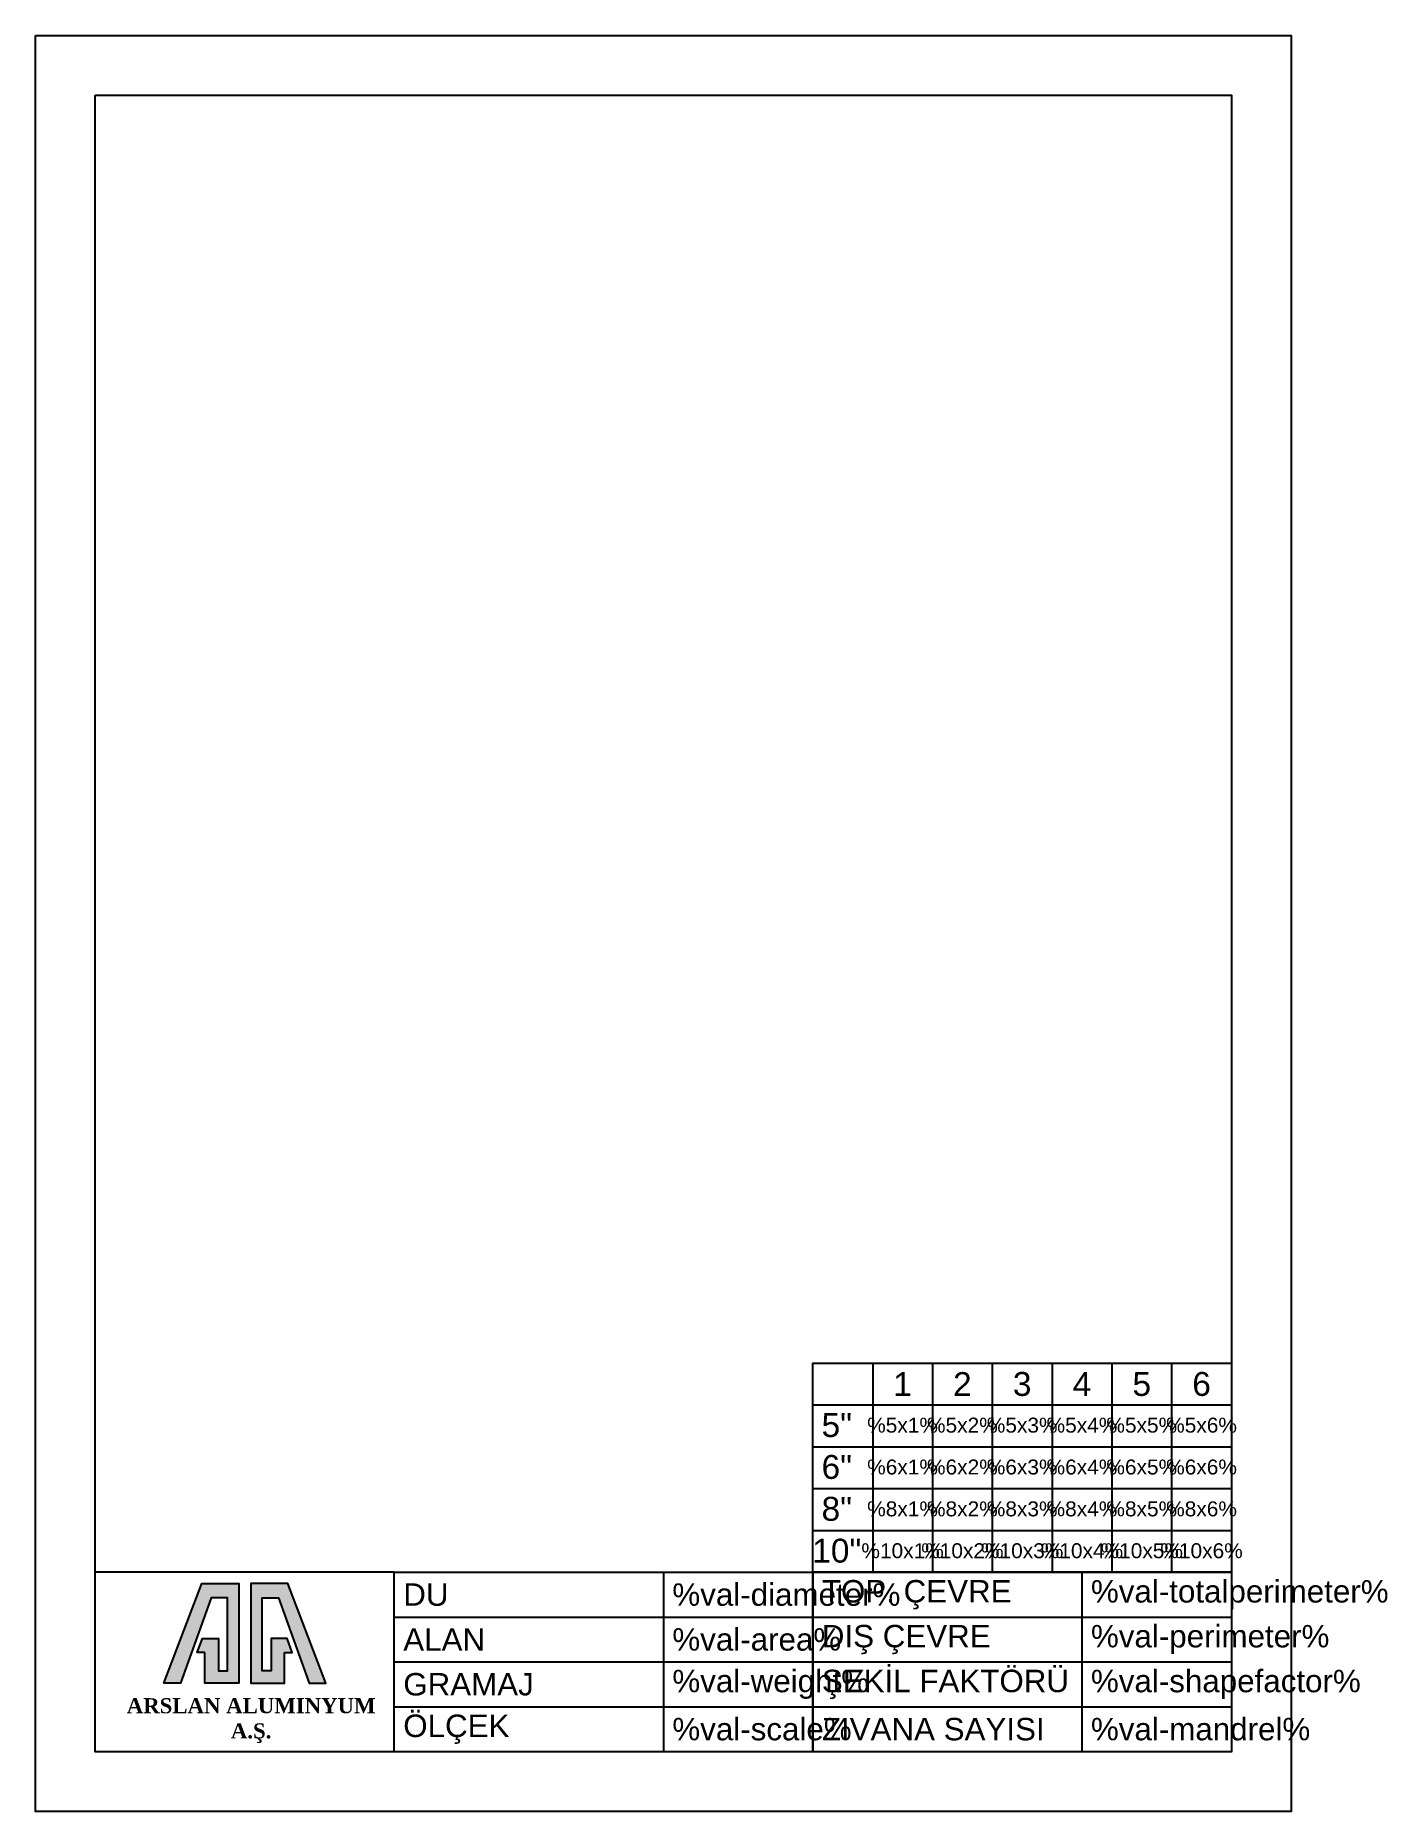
# Model space of a CAD drawing. Header units: millimetres. Extents: x 0 to 226, y -297 to 0.
import ezdxf

# ---------------------------------------------------------------- set-up
doc = ezdxf.new("R2010")
doc.units = ezdxf.units.MM
doc.styles.get("Standard").update_dxf_attribs({"font": 'arial.ttf'})

msp = doc.modelspace()

# ---------------------------------------------------------------- hatches: boundary and pattern name
at = {"lineweight": -2}
for points in [[(33.99, -258.9), (27.81, -258.9), (21.44, -275.56), (24.24, -275.56), (29.36, -261.25), (32.11, -261.25), (32.11, -273.47), (30.59, -273.47), (30.59, -268.08), (27.9, -268.08), (27.06, -270.41), (28.34, -270.41), (28.34, -275.56), (33.99, -275.56)], [(40.64, -261.25), (45.76, -275.56), (48.56, -275.56), (42.19, -258.9), (36.01, -258.9), (36.01, -275.56), (41.66, -275.56), (41.66, -270.41), (42.94, -270.41), (42.1, -268.08), (39.41, -268.08), (39.41, -273.47), (37.89, -273.47), (37.89, -261.25)]]:
    msp.add_hatch(color=256, dxfattribs=at).paths.add_polyline_path(points)

# ---------------------------------------------------------------- linework, layer by layer
for p, q in [((140, -222.13), (140, -257.13)), ((150, -222.13), (150, -257.13)), ((160, -222.13), (160, -257.13)), ((170, -222.13), (170, -257.13)), ((180, -222.13), (180, -257.13)), ((190, -222.13), (190, -257.13)), ((130, -229), (200, -229)), ((130, -236), (200, -236)), ((130, -243), (200, -243)), ((130, -250), (200, -250)), ((60, -257), (10, -257)), ((105, -257), (105, -287)), ((175, -257), (175, -287)), ((60, -264.5), (130, -264.5)), ((130, -264.5), (200, -264.5)), ((60, -272), (130, -272)), ((130, -272), (200, -272)), ((60, -279.5), (130, -279.5)), ((130, -279.5), (200, -279.5))]:
    msp.add_line(p, q)
for points in [[(0, 0), (210, 0), (210, -297), (0, -297)], [(10, -10), (200, -10), (200, -287), (10, -287)], [(200, -257), (130, -257), (130, -222), (200, -222)], [(130, -287), (60, -287), (60, -257), (130, -257)], [(200, -287), (130, -287), (130, -257), (200, -257)]]:
    msp.add_lwpolyline(points, close=True)
for points in [[(28.34, -270.41), (27.06, -270.41), (27.9, -268.08), (30.59, -268.08), (30.59, -273.47), (32.11, -273.47), (32.11, -261.25), (29.36, -261.25), (24.24, -275.56), (21.44, -275.56), (27.81, -258.9), (33.99, -258.9), (33.99, -275.56), (28.34, -275.56)], [(41.66, -270.41), (42.94, -270.41), (42.1, -268.08), (39.41, -268.08), (39.41, -273.47), (37.89, -273.47), (37.89, -261.25), (40.64, -261.25), (45.76, -275.56), (48.56, -275.56), (42.19, -258.9), (36.01, -258.9), (36.01, -275.56), (41.66, -275.56)]]:
    msp.add_lwpolyline(points, close=True, dxfattribs=at)

# ---------------------------------------------------------------- texts
for s, width, gutter_width, insert, char_height, attachment_point in [('1', 9.9995, 12.5, (145, -225.53), 4, 5), ('2', 9.9995, 12.5, (155, -225.53), 4, 5), ('3', 9.9995, 12.5, (165, -225.53), 4, 5), ('4', 9.9995, 12.5, (175, -225.53), 4, 5), ('5', 9.9995, 12.5, (185, -225.53), 4, 5), ('6', 9.9995, 12.5, (195, -225.53), 4, 5), ('5"', 9.9995, 12.5, (134, -232.41), 4, 5), ('%5x1%', 9.9995, 12.5, (145, -232.41), 2.5, 5), ('%5x2%', 9.9995, 12.5, (155, -232.41), 2.5, 5), ('%5x3%', 9.9995, 12.5, (165, -232.41), 2.5, 5), ('%5x4%', 9.9995, 12.5, (175, -232.41), 2.5, 5), ('%5x5%', 9.9995, 12.5, (185, -232.41), 2.5, 5), ('%5x6%', 9.9995, 12.5, (195, -232.41), 2.5, 5), ('6"', 9.9995, 12.5, (134, -239.41), 4, 5), ('%6x1%', 9.9995, 12.5, (145, -239.41), 2.5, 5), ('%6x2%', 9.9995, 12.5, (155, -239.41), 2.5, 5), ('%6x3%', 9.9995, 12.5, (165, -239.41), 2.5, 5), ('%6x4%', 9.9995, 12.5, (175, -239.41), 2.5, 5), ('%6x5%', 9.9995, 12.5, (185, -239.41), 2.5, 5), ('%6x6%', 9.9995, 12.5, (195, -239.41), 2.5, 5), ('8"', 9.9995, 12.5, (134, -246.41), 4, 5), ('%8x1%', 9.9995, 12.5, (145, -246.41), 2.5, 5), ('%8x2%', 9.9995, 12.5, (155, -246.41), 2.5, 5), ('%8x3%', 9.9995, 12.5, (165, -246.41), 2.5, 5), ('%8x4%', 9.9995, 12.5, (175, -246.41), 2.5, 5), ('%8x5%', 9.9995, 12.5, (185, -246.41), 2.5, 5), ('%8x6%', 9.9995, 12.5, (195, -246.41), 2.5, 5), ('10"', 9.9995, 12.5, (134, -253.41), 4, 5), ('%10x1%', 9.9995, 12.5, (145, -253.41), 2.5, 5), ('%10x2%', 9.9995, 12.5, (155, -253.41), 2.5, 5), ('%10x3%', 9.9995, 12.5, (165, -253.41), 2.5, 5), ('%10x4%', 9.9995, 12.5, (175, -253.41), 2.5, 5), ('%10x5%', 9.9995, 12.5, (185, -253.41), 2.5, 5), ('%10x6%', 9.9995, 12.5, (195, -253.41), 2.5, 5), ('TOP. ÇEVRE', 40.5, 18.75, (131.5, -260.75), 3.75, 4), ('%val-totalperimeter%', 40.5, 18.75, (176.5, -260.75), 3.75, 4), ('DU', 40.5, 18.75, (61.5, -260.75), 3.75, 4), ('%val-diameter%', 40.5, 18.75, (106.5, -260.75), 3.75, 4), ('ALAN', 40.5, 18.75, (61.5, -268.25), 3.75, 4), ('%val-area%', 40.5, 18.75, (106.5, -268.25), 3.75, 4), ('DIŞ ÇEVRE', 40.5, 18.75, (131.5, -268.25), 3.75, 4), ('%val-perimeter%', 40.5, 18.75, (176.5, -268.25), 3.75, 4), ('%val-weight%', 40.5, 18.75, (106.5, -275.75), 3.75, 4), ('ŞEKİL FAKTÖRÜ', 40.5, 18.75, (131.5, -275.75), 3.75, 4), ('%val-shapefactor%', 40.5, 18.75, (176.5, -275.75), 3.75, 4), ('GRAMAJ', 40.5, 18.75, (61.5, -275.75), 3.75, 4), ('ÖLÇEK', 40.5, 18.75, (61.5, -283.25), 3.75, 4), ('%val-scale%', 40.5, 18.75, (106.5, -283.25), 3.75, 4), ('ZIVANA SAYISI', 40.5, 18.75, (131.5, -283.25), 3.75, 4), ('%val-mandrel%', 40.5, 18.75, (176.5, -283.25), 3.75, 4)]:
    msp.add_mtext_dynamic_manual_height_columns(s, width=width, gutter_width=gutter_width, heights=[0], dxfattribs=dict(insert=insert, char_height=char_height, attachment_point=attachment_point))
at = {"lineweight": -2, "ltscale": 0.5, "insert": (36.06, -278.05), "char_height": 2.5236, "width": 42.785, "attachment_point": 2}
msp.add_mtext('{\\fBookman Old Style|b1|i0|c0|p18;ARSLAN ALUMINYUM\\P\\fBookman Old Style|b1|i0|c162|p18;A.Ş.}', dxfattribs=at)

doc.saveas('drawing.dxf')
